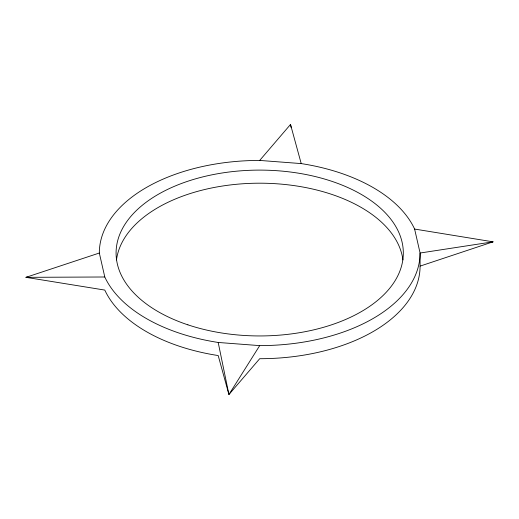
<?xml version="1.0" encoding="UTF-8"?>
<svg xmlns="http://www.w3.org/2000/svg" width="519" height="519" viewBox="0 0 519 519"><rect width="100%" height="100%" fill="white"/><g stroke="black" fill="none" stroke-linecap="round" stroke-linejoin="round"><path stroke-width="0.78" d="M491.435 241.841L493.05 241.835L420.085 253.025A160.377 92.596 0 0 1 259.701 345.622L228.924 394.537L218.194 355.554A160.377 92.596 0 0 1 104.786 290.076L25.95 277.334L99.324 253.025A160.377 92.596 0 0 1 259.701 160.429L290.51 124.463L301.215 163.589A160.377 92.596 0 0 1 414.616 229.061L493.05 241.835L420.085 266.111A160.377 92.596 0 0 1 259.701 358.707L228.924 394.537L218.194 342.462A160.377 92.596 0 0 1 104.786 276.99L25.95 277.334L27.546 277.094M259.701 160.429L301.215 163.589M218.194 342.462L259.701 345.622M414.616 229.061L420.085 253.025L420.085 266.111M99.324 253.025L104.786 276.99M290.51 124.463L291.159 127.622M116.483 259.935A143.614 82.917 0 0 1 259.701 183.194A143.614 82.917 0 0 1 402.919 259.935M187.897 324.836A143.614 82.917 0 0 0 403.321 253.025A143.614 82.917 0 0 0 187.897 181.215A143.614 82.917 0 0 0 187.897 324.836"/></g></svg>
